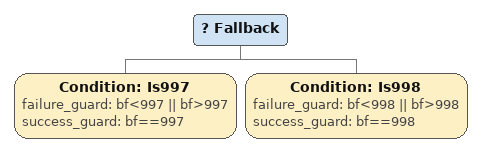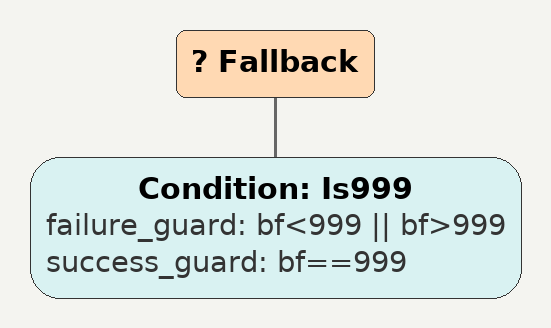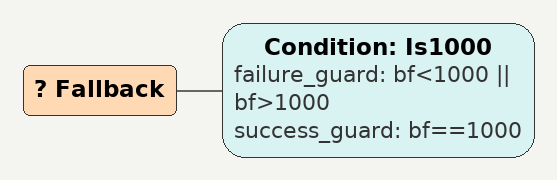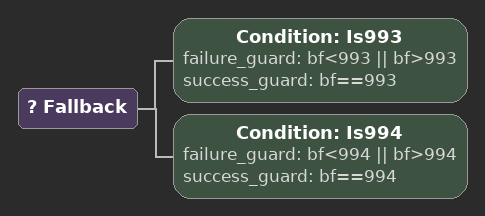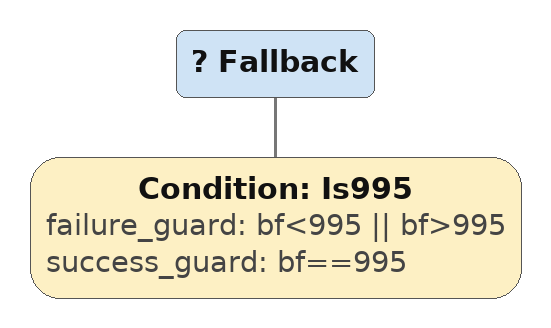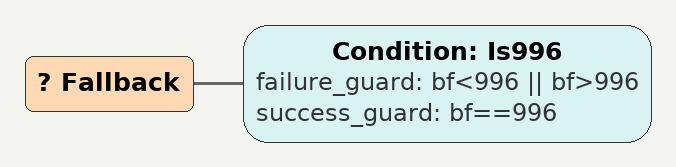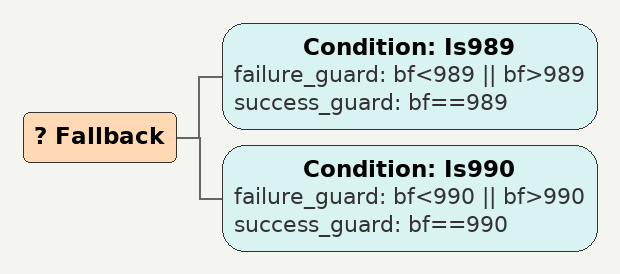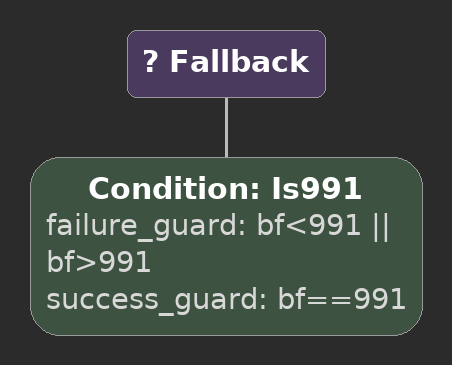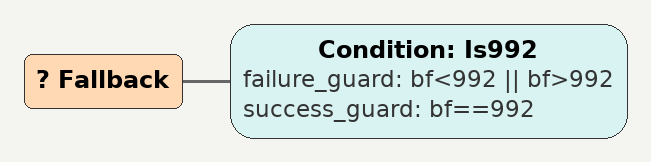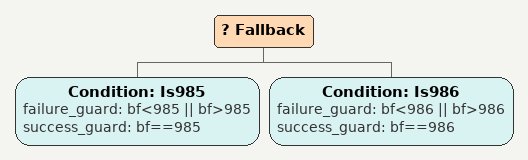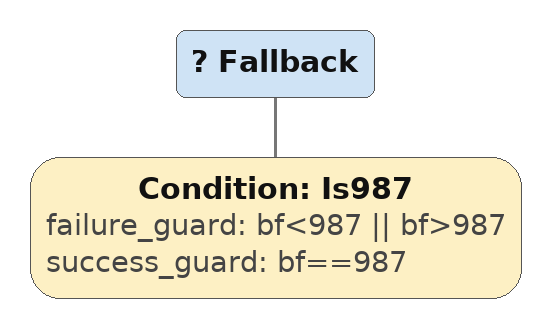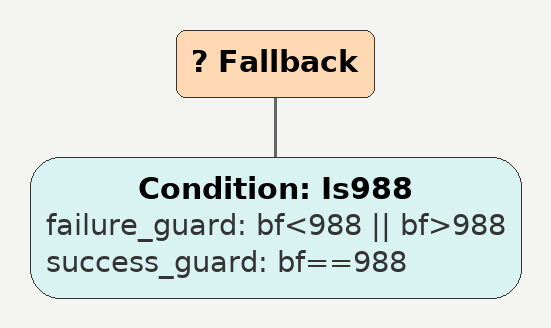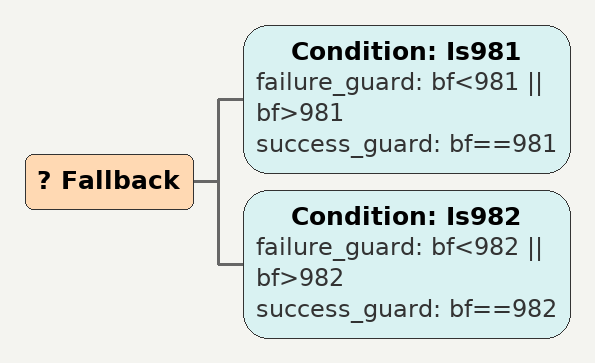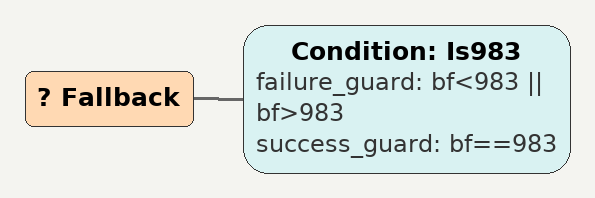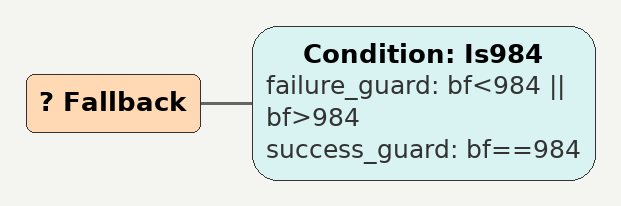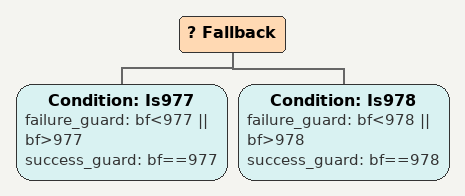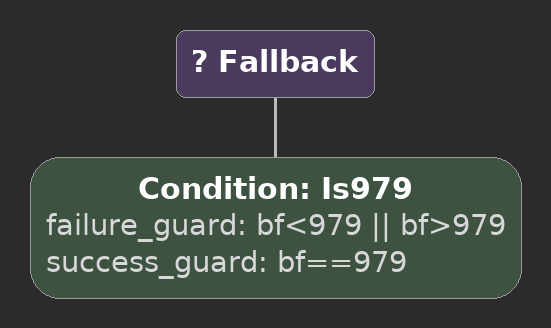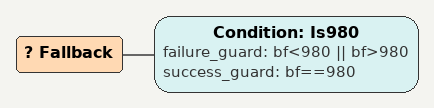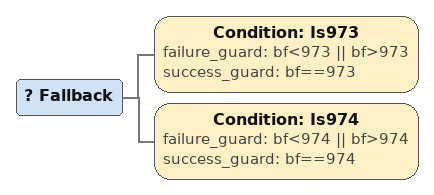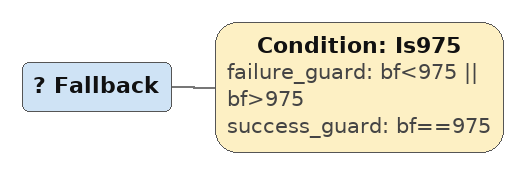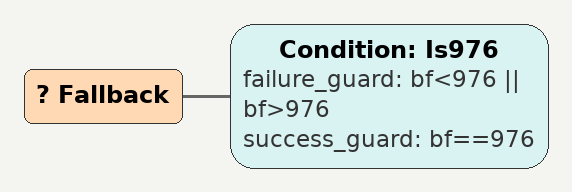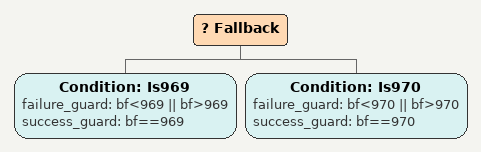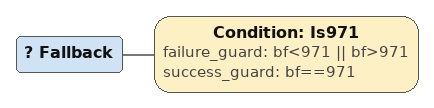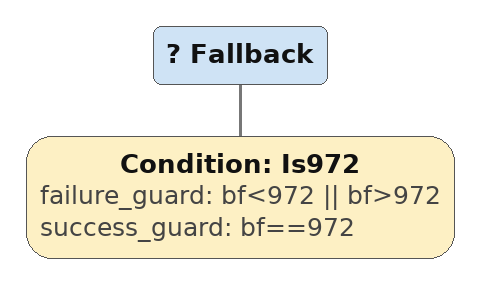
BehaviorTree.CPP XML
<Fallback>
    <Condition ID="Is997" failure_guard="bf&lt;997 || bf>997" success_guard="bf==997"/>
    <Condition ID="Is998" failure_guard="bf&lt;998 || bf>998" success_guard="bf==998"/>
        sequence996
        sequence
        children {
        } end_children
    } end_composite
</Fallback>

<Fallback>
    <Condition ID="Is999" failure_guard="bf&lt;999 || bf>999" success_guard="bf==999"/>
        sequence996
        sequence
        children {
        } end_children
    } end_composite
</Fallback>

<Fallback>
    <Condition ID="Is1000" failure_guard="bf&lt;1000 || bf>1000" success_guard="bf==1000"/>
        sequence996
        sequence
        children {
        } end_children
    } end_composite
</Fallback>

<Fallback>
    <Condition ID="Is993" failure_guard="bf&lt;993 || bf>993" success_guard="bf==993"/>
    <Condition ID="Is994" failure_guard="bf&lt;994 || bf>994" success_guard="bf==994"/>
        sequence992
        sequence
        children {
        } end_children
    } end_composite
</Fallback>

<Fallback>
    <Condition ID="Is995" failure_guard="bf&lt;995 || bf>995" success_guard="bf==995"/>
        sequence992
        sequence
        children {
        } end_children
    } end_composite
</Fallback>

<Fallback>
    <Condition ID="Is996" failure_guard="bf&lt;996 || bf>996" success_guard="bf==996"/>
        sequence992
        sequence
        children {
        } end_children
    } end_composite
</Fallback>

<Fallback>
    <Condition ID="Is989" failure_guard="bf&lt;989 || bf>989" success_guard="bf==989"/>
    <Condition ID="Is990" failure_guard="bf&lt;990 || bf>990" success_guard="bf==990"/>
        sequence988
        sequence
        children {
        } end_children
    } end_composite
</Fallback>

<Fallback>
    <Condition ID="Is991" failure_guard="bf&lt;991 || bf>991" success_guard="bf==991"/>
        sequence988
        sequence
        children {
        } end_children
    } end_composite
</Fallback>

<Fallback>
    <Condition ID="Is992" failure_guard="bf&lt;992 || bf>992" success_guard="bf==992"/>
        sequence988
        sequence
        children {
        } end_children
    } end_composite
</Fallback>

<Fallback>
    <Condition ID="Is985" failure_guard="bf&lt;985 || bf>985" success_guard="bf==985"/>
    <Condition ID="Is986" failure_guard="bf&lt;986 || bf>986" success_guard="bf==986"/>
        sequence984
        sequence
        children {
        } end_children
    } end_composite
</Fallback>

<Fallback>
    <Condition ID="Is987" failure_guard="bf&lt;987 || bf>987" success_guard="bf==987"/>
        sequence984
        sequence
        children {
        } end_children
    } end_composite
</Fallback>

<Fallback>
    <Condition ID="Is988" failure_guard="bf&lt;988 || bf>988" success_guard="bf==988"/>
        sequence984
        sequence
        children {
        } end_children
    } end_composite
</Fallback>

<Fallback>
    <Condition ID="Is981" failure_guard="bf&lt;981 || bf>981" success_guard="bf==981"/>
    <Condition ID="Is982" failure_guard="bf&lt;982 || bf>982" success_guard="bf==982"/>
        sequence980
        sequence
        children {
        } end_children
    } end_composite
</Fallback>

<Fallback>
    <Condition ID="Is983" failure_guard="bf&lt;983 || bf>983" success_guard="bf==983"/>
        sequence980
        sequence
        children {
        } end_children
    } end_composite
</Fallback>

<Fallback>
    <Condition ID="Is984" failure_guard="bf&lt;984 || bf>984" success_guard="bf==984"/>
        sequence980
        sequence
        children {
        } end_children
    } end_composite
</Fallback>

<Fallback>
    <Condition ID="Is977" failure_guard="bf&lt;977 || bf>977" success_guard="bf==977"/>
    <Condition ID="Is978" failure_guard="bf&lt;978 || bf>978" success_guard="bf==978"/>
        sequence976
        sequence
        children {
        } end_children
    } end_composite
</Fallback>

<Fallback>
    <Condition ID="Is979" failure_guard="bf&lt;979 || bf>979" success_guard="bf==979"/>
        sequence976
        sequence
        children {
        } end_children
    } end_composite
</Fallback>

<Fallback>
    <Condition ID="Is980" failure_guard="bf&lt;980 || bf>980" success_guard="bf==980"/>
        sequence976
        sequence
        children {
        } end_children
    } end_composite
</Fallback>

<Fallback>
    <Condition ID="Is973" failure_guard="bf&lt;973 || bf>973" success_guard="bf==973"/>
    <Condition ID="Is974" failure_guard="bf&lt;974 || bf>974" success_guard="bf==974"/>
        sequence972
        sequence
        children {
        } end_children
    } end_composite
</Fallback>

<Fallback>
    <Condition ID="Is975" failure_guard="bf&lt;975 || bf>975" success_guard="bf==975"/>
        sequence972
        sequence
        children {
        } end_children
    } end_composite
</Fallback>

<Fallback>
    <Condition ID="Is976" failure_guard="bf&lt;976 || bf>976" success_guard="bf==976"/>
        sequence972
        sequence
        children {
        } end_children
    } end_composite
</Fallback>

<Fallback>
    <Condition ID="Is969" failure_guard="bf&lt;969 || bf>969" success_guard="bf==969"/>
    <Condition ID="Is970" failure_guard="bf&lt;970 || bf>970" success_guard="bf==970"/>
        sequence968
        sequence
        children {
        } end_children
    } end_composite
</Fallback>

<Fallback>
    <Condition ID="Is971" failure_guard="bf&lt;971 || bf>971" success_guard="bf==971"/>
        sequence968
        sequence
        children {
        } end_children
    } end_composite
</Fallback>

<Fallback>
    <Condition ID="Is972" failure_guard="bf&lt;972 || bf>972" success_guard="bf==972"/>
        sequence968
        sequence
        children {
        } end_children
    } end_composite
</Fallback>
